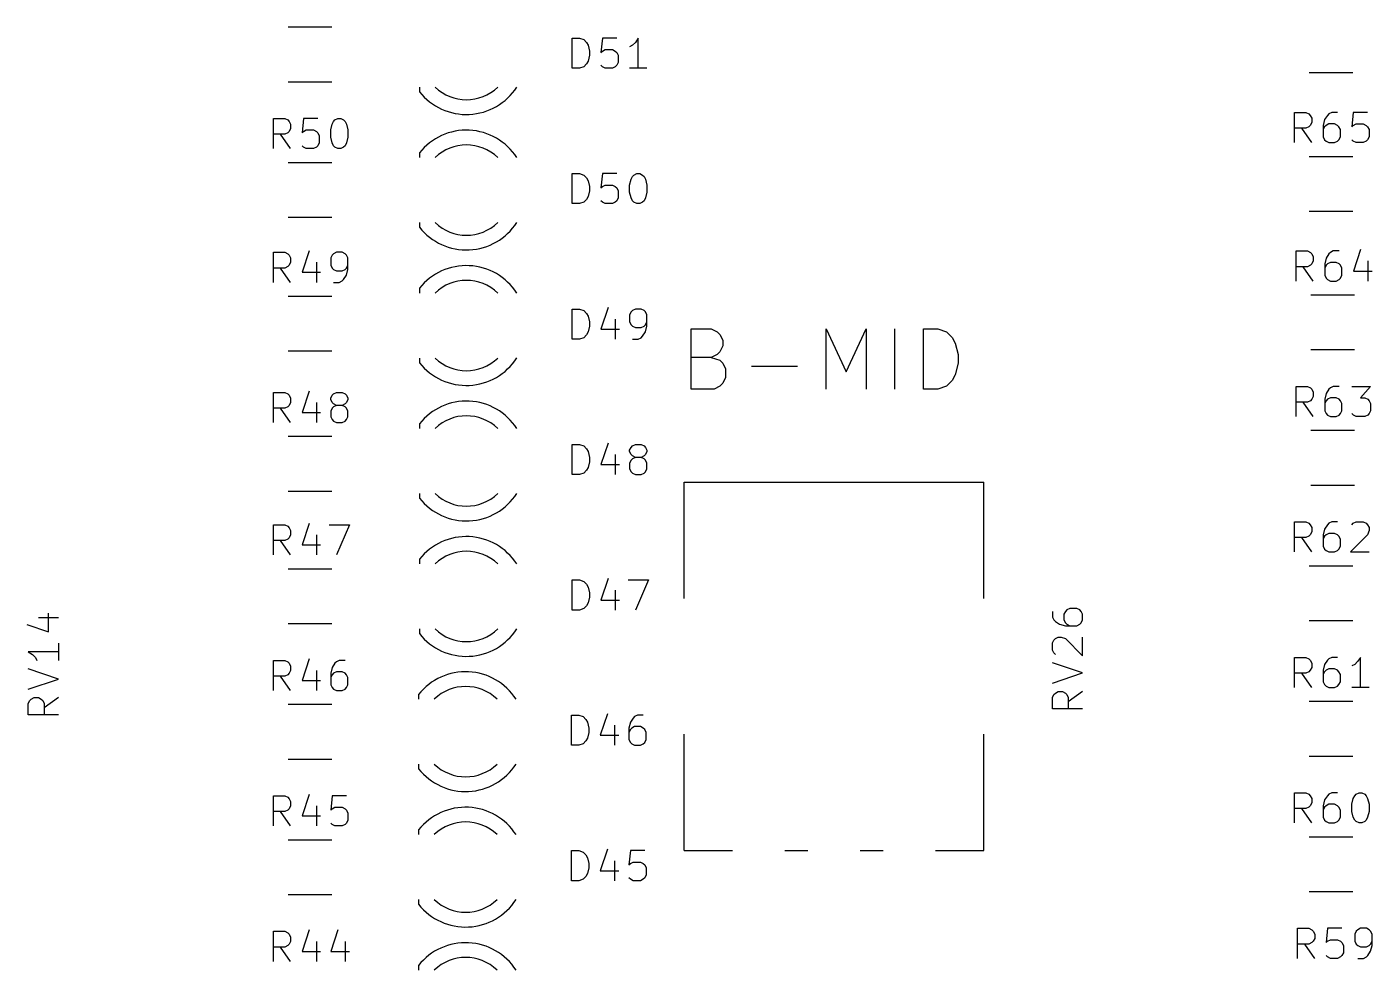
# Model space of a CAD drawing. Extents: x 119 to 479, y -311 to -46.
# Drawn here: x 256.2 to 300.86, y -146.52 to -115.19 of the extents above; entities that cross this region are included whole.
import ezdxf

# ---------------------------------------------------------------- set-up
doc = ezdxf.new("R2010")
doc.units = 0
doc.layers.add('BLACK', color=7, linetype='CONTINUOUS')

msp = doc.modelspace()

# ---------------------------------------------------------------- linework, layer by layer
at = {"layer": 'BLACK', "linetype": 'CONTINUOUS'}
for p, q in [((264.873, -115.19), (266.327, -115.19)), ((274.311, -116.562), (274.311, -115.562)), ((274.311, -115.562), (274.549, -115.562)), ((274.549, -115.562), (274.692, -115.61)), ((274.692, -115.61), (274.787, -115.705)), ((275.311, -115.562), (275.263, -116.039)), ((275.787, -115.562), (275.311, -115.562)), ((276.501, -115.562), (276.406, -115.705)), ((276.501, -116.562), (276.501, -115.562)), ((274.787, -115.705), (274.835, -115.8)), ((274.835, -115.8), (274.882, -115.991)), ((274.882, -115.991), (274.882, -116.134)), ((275.263, -116.039), (275.311, -115.991)), ((275.311, -115.991), (275.406, -115.943)), ((275.406, -115.943), (275.644, -115.943)), ((275.644, -115.943), (275.739, -115.991)), ((275.739, -115.991), (275.787, -116.039)), ((275.787, -116.039), (275.835, -116.134)), ((276.311, -115.8), (276.215, -115.848)), ((276.406, -115.705), (276.311, -115.8)), ((274.692, -116.515), (274.549, -116.562)), ((274.787, -116.42), (274.692, -116.515)), ((274.835, -116.324), (274.787, -116.42)), ((274.882, -116.134), (274.835, -116.324)), ((275.311, -116.515), (275.263, -116.467)), ((275.406, -116.562), (275.311, -116.515)), ((275.739, -116.515), (275.644, -116.562)), ((275.787, -116.467), (275.739, -116.515)), ((275.835, -116.372), (275.787, -116.467)), ((275.835, -116.134), (275.835, -116.372)), ((274.549, -116.562), (274.311, -116.562)), ((275.644, -116.562), (275.406, -116.562)), ((276.787, -116.562), (276.215, -116.562)), ((298.773, -116.71), (300.227, -116.71)), ((264.873, -117.01), (266.327, -117.01)), ((269.235, -117.19), (269.235, -117.346)), ((264.386, -119.232), (264.386, -118.232)), ((264.386, -118.232), (264.767, -118.232)), ((264.767, -118.232), (264.862, -118.28)), ((264.862, -118.28), (264.91, -118.328)), ((264.91, -118.328), (264.957, -118.423)), ((265.386, -118.232), (265.338, -118.709)), ((265.862, -118.232), (265.386, -118.232)), ((266.338, -118.423), (266.386, -118.328)), ((266.386, -118.328), (266.433, -118.28)), ((266.433, -118.28), (266.529, -118.232)), ((266.529, -118.232), (266.624, -118.232)), ((266.624, -118.232), (266.719, -118.28)), ((266.719, -118.28), (266.767, -118.328)), ((266.767, -118.328), (266.814, -118.423)), ((298.286, -119.032), (298.286, -118.032)), ((298.286, -118.032), (298.667, -118.032)), ((298.667, -118.032), (298.762, -118.08)), ((298.762, -118.08), (298.81, -118.128)), ((298.81, -118.128), (298.857, -118.223)), ((298.857, -118.223), (298.857, -118.366)), ((299.286, -118.27), (299.238, -118.461)), ((299.381, -118.128), (299.286, -118.27)), ((299.429, -118.08), (299.381, -118.128)), ((299.524, -118.032), (299.429, -118.08)), ((299.714, -118.032), (299.524, -118.032)), ((300.238, -118.032), (300.19, -118.509)), ((300.714, -118.032), (300.238, -118.032)), ((264.767, -118.756), (264.386, -118.756)), ((264.957, -119.232), (264.624, -118.756)), ((264.862, -118.709), (264.767, -118.756)), ((264.91, -118.661), (264.862, -118.709)), ((264.957, -118.566), (264.91, -118.661)), ((264.957, -118.423), (264.957, -118.566)), ((265.338, -118.709), (265.386, -118.661)), ((265.386, -118.661), (265.481, -118.613)), ((265.481, -118.613), (265.719, -118.613)), ((265.719, -118.613), (265.814, -118.661)), ((265.814, -118.661), (265.862, -118.709)), ((265.862, -118.709), (265.91, -118.804)), ((266.29, -118.613), (266.338, -118.423)), ((266.29, -118.851), (266.29, -118.613)), ((266.814, -118.423), (266.862, -118.613)), ((266.862, -118.613), (266.862, -118.851)), ((298.667, -118.556), (298.286, -118.556)), ((298.857, -119.032), (298.524, -118.556)), ((298.762, -118.509), (298.667, -118.556)), ((298.81, -118.461), (298.762, -118.509)), ((298.857, -118.366), (298.81, -118.461)), ((299.238, -118.461), (299.238, -118.842)), ((299.286, -118.509), (299.238, -118.604)), ((299.333, -118.461), (299.286, -118.509)), ((299.429, -118.413), (299.333, -118.461)), ((299.619, -118.413), (299.429, -118.413)), ((299.714, -118.461), (299.619, -118.413)), ((299.762, -118.509), (299.714, -118.461)), ((299.81, -118.604), (299.762, -118.509)), ((299.81, -118.842), (299.81, -118.604)), ((300.19, -118.509), (300.238, -118.461)), ((300.238, -118.461), (300.333, -118.413)), ((300.333, -118.413), (300.571, -118.413)), ((300.571, -118.413), (300.667, -118.461)), ((300.667, -118.461), (300.714, -118.509)), ((300.714, -118.509), (300.762, -118.604)), ((300.762, -118.604), (300.762, -118.842)), ((265.386, -119.185), (265.338, -119.137)), ((265.481, -119.232), (265.386, -119.185)), ((265.719, -119.232), (265.481, -119.232)), ((265.814, -119.185), (265.719, -119.232)), ((265.862, -119.137), (265.814, -119.185)), ((265.91, -119.042), (265.862, -119.137)), ((265.91, -118.804), (265.91, -119.042)), ((266.338, -119.042), (266.29, -118.851)), ((266.386, -119.137), (266.338, -119.042)), ((266.433, -119.185), (266.386, -119.137)), ((266.529, -119.232), (266.433, -119.185)), ((266.624, -119.232), (266.529, -119.232)), ((266.719, -119.185), (266.624, -119.232)), ((266.767, -119.137), (266.719, -119.185)), ((266.814, -119.042), (266.767, -119.137)), ((266.862, -118.851), (266.814, -119.042)), ((299.238, -118.842), (299.286, -118.937)), ((299.286, -118.937), (299.333, -118.985)), ((299.333, -118.985), (299.429, -119.032)), ((299.429, -119.032), (299.619, -119.032)), ((299.619, -119.032), (299.714, -118.985)), ((299.714, -118.985), (299.762, -118.937)), ((299.762, -118.937), (299.81, -118.842)), ((300.238, -118.985), (300.19, -118.937)), ((300.333, -119.032), (300.238, -118.985)), ((300.571, -119.032), (300.333, -119.032)), ((300.667, -118.985), (300.571, -119.032)), ((300.714, -118.937), (300.667, -118.985)), ((300.762, -118.842), (300.714, -118.937)), ((269.235, -119.374), (269.235, -119.53)), ((298.773, -119.49), (300.227, -119.49)), ((264.873, -119.69), (266.327, -119.69)), ((274.311, -121.062), (274.311, -120.062)), ((274.311, -120.062), (274.549, -120.062)), ((274.549, -120.062), (274.692, -120.11)), ((274.692, -120.11), (274.787, -120.205)), ((275.311, -120.062), (275.263, -120.539)), ((275.787, -120.062), (275.311, -120.062)), ((276.311, -120.158), (276.358, -120.11)), ((276.358, -120.11), (276.454, -120.062)), ((276.454, -120.062), (276.549, -120.062)), ((276.549, -120.062), (276.644, -120.11)), ((276.644, -120.11), (276.692, -120.158)), ((274.787, -120.205), (274.835, -120.3)), ((274.835, -120.3), (274.882, -120.491)), ((274.882, -120.491), (274.882, -120.634)), ((275.263, -120.539), (275.311, -120.491)), ((275.311, -120.491), (275.406, -120.443)), ((275.406, -120.443), (275.644, -120.443)), ((275.644, -120.443), (275.739, -120.491)), ((275.739, -120.491), (275.787, -120.539)), ((275.787, -120.539), (275.835, -120.634)), ((276.215, -120.443), (276.263, -120.253)), ((276.215, -120.681), (276.215, -120.443)), ((276.263, -120.253), (276.311, -120.158)), ((276.692, -120.158), (276.739, -120.253)), ((276.739, -120.253), (276.787, -120.443)), ((276.787, -120.443), (276.787, -120.681)), ((274.692, -121.015), (274.549, -121.062)), ((274.787, -120.92), (274.692, -121.015)), ((274.835, -120.824), (274.787, -120.92)), ((274.882, -120.634), (274.835, -120.824)), ((275.311, -121.015), (275.263, -120.967)), ((275.406, -121.062), (275.311, -121.015)), ((275.739, -121.015), (275.644, -121.062)), ((275.787, -120.967), (275.739, -121.015)), ((275.835, -120.872), (275.787, -120.967)), ((275.835, -120.634), (275.835, -120.872)), ((276.263, -120.872), (276.215, -120.681)), ((276.311, -120.967), (276.263, -120.872)), ((276.358, -121.015), (276.311, -120.967)), ((276.454, -121.062), (276.358, -121.015)), ((276.644, -121.015), (276.549, -121.062)), ((276.692, -120.967), (276.644, -121.015)), ((276.739, -120.872), (276.692, -120.967)), ((276.787, -120.681), (276.739, -120.872)), ((274.549, -121.062), (274.311, -121.062)), ((275.644, -121.062), (275.406, -121.062)), ((276.549, -121.062), (276.454, -121.062)), ((298.773, -121.31), (300.227, -121.31)), ((264.873, -121.51), (266.327, -121.51)), ((269.235, -121.69), (269.235, -121.846)), ((264.386, -123.676), (264.386, -122.676)), ((264.386, -122.676), (264.767, -122.676)), ((264.767, -122.676), (264.862, -122.724)), ((264.862, -122.724), (264.91, -122.771)), ((264.91, -122.771), (264.957, -122.866)), ((265.576, -122.628), (265.338, -123.343)), ((266.338, -122.771), (266.29, -122.866)), ((266.386, -122.724), (266.338, -122.771)), ((266.481, -122.676), (266.386, -122.724)), ((266.671, -122.676), (266.481, -122.676)), ((266.767, -122.724), (266.671, -122.676)), ((266.814, -122.771), (266.767, -122.724)), ((266.862, -122.866), (266.814, -122.771)), ((298.336, -123.632), (298.336, -122.632)), ((298.336, -122.632), (298.717, -122.632)), ((298.717, -122.632), (298.812, -122.68)), ((298.812, -122.68), (298.86, -122.728)), ((298.86, -122.728), (298.907, -122.823)), ((299.431, -122.728), (299.336, -122.87)), ((299.479, -122.68), (299.431, -122.728)), ((299.574, -122.632), (299.479, -122.68)), ((299.764, -122.632), (299.574, -122.632)), ((300.479, -122.585), (300.24, -123.299)), ((264.767, -123.2), (264.386, -123.2)), ((264.957, -123.676), (264.624, -123.2)), ((264.862, -123.152), (264.767, -123.2)), ((264.91, -123.104), (264.862, -123.152)), ((264.957, -123.009), (264.91, -123.104)), ((264.957, -122.866), (264.957, -123.009)), ((265.814, -123.009), (265.814, -123.676)), ((266.29, -122.866), (266.29, -123.104)), ((266.29, -123.104), (266.338, -123.2)), ((266.338, -123.2), (266.386, -123.247)), ((266.386, -123.247), (266.481, -123.295)), ((266.671, -123.295), (266.767, -123.247)), ((266.767, -123.247), (266.814, -123.2)), ((266.814, -123.2), (266.862, -123.104)), ((266.814, -123.438), (266.862, -123.247)), ((266.862, -123.247), (266.862, -122.866)), ((298.717, -123.156), (298.336, -123.156)), ((298.907, -123.632), (298.574, -123.156)), ((298.812, -123.109), (298.717, -123.156)), ((298.86, -123.061), (298.812, -123.109)), ((298.907, -122.966), (298.86, -123.061)), ((298.907, -122.823), (298.907, -122.966)), ((299.336, -122.87), (299.288, -123.061)), ((299.288, -123.061), (299.288, -123.442)), ((299.336, -123.109), (299.288, -123.204)), ((299.383, -123.061), (299.336, -123.109)), ((299.479, -123.013), (299.383, -123.061)), ((299.669, -123.013), (299.479, -123.013)), ((299.764, -123.061), (299.669, -123.013)), ((299.812, -123.109), (299.764, -123.061)), ((299.86, -123.204), (299.812, -123.109)), ((299.86, -123.442), (299.86, -123.204)), ((300.717, -122.966), (300.717, -123.632)), ((265.338, -123.343), (265.957, -123.343)), ((266.386, -123.676), (266.576, -123.676)), ((266.481, -123.295), (266.671, -123.295)), ((266.576, -123.676), (266.671, -123.628)), ((266.671, -123.628), (266.719, -123.581)), ((266.719, -123.581), (266.814, -123.438)), ((299.288, -123.442), (299.336, -123.537)), ((299.336, -123.537), (299.383, -123.585)), ((299.383, -123.585), (299.479, -123.632)), ((299.479, -123.632), (299.669, -123.632)), ((299.669, -123.632), (299.764, -123.585)), ((299.764, -123.585), (299.812, -123.537)), ((299.812, -123.537), (299.86, -123.442)), ((300.24, -123.299), (300.86, -123.299)), ((264.873, -124.134), (266.327, -124.134)), ((269.235, -123.874), (269.235, -124.03)), ((298.823, -124.09), (300.277, -124.09)), ((274.311, -125.562), (274.311, -124.562)), ((274.311, -124.562), (274.549, -124.562)), ((274.549, -124.562), (274.692, -124.61)), ((275.501, -124.515), (275.263, -125.229)), ((276.406, -124.562), (276.311, -124.61)), ((276.596, -124.562), (276.406, -124.562)), ((276.692, -124.61), (276.596, -124.562)), ((274.692, -124.61), (274.787, -124.705)), ((274.787, -124.705), (274.835, -124.8)), ((274.835, -124.8), (274.882, -124.991)), ((274.882, -124.991), (274.882, -125.134)), ((275.739, -124.896), (275.739, -125.562)), ((276.263, -124.658), (276.215, -124.753)), ((276.215, -124.753), (276.215, -124.991)), ((276.215, -124.991), (276.263, -125.086)), ((276.311, -124.61), (276.263, -124.658)), ((276.739, -124.658), (276.692, -124.61)), ((276.787, -124.753), (276.739, -124.658)), ((276.739, -125.086), (276.787, -124.991)), ((276.787, -125.134), (276.787, -124.753)), ((274.787, -125.42), (274.692, -125.515)), ((274.835, -125.324), (274.787, -125.42)), ((274.882, -125.134), (274.835, -125.324)), ((275.263, -125.229), (275.882, -125.229)), ((276.263, -125.086), (276.311, -125.134)), ((276.311, -125.134), (276.406, -125.181)), ((276.406, -125.181), (276.596, -125.181)), ((276.596, -125.181), (276.692, -125.134)), ((276.596, -125.515), (276.644, -125.467)), ((276.644, -125.467), (276.739, -125.324)), ((276.692, -125.134), (276.739, -125.086)), ((276.739, -125.324), (276.787, -125.134)), ((278.259, -127.219), (278.259, -125.219)), ((278.259, -125.219), (278.926, -125.219)), ((278.926, -125.219), (279.116, -125.314)), ((279.116, -125.314), (279.211, -125.409)), ((279.211, -125.409), (279.307, -125.6)), ((282.735, -127.219), (282.735, -125.219)), ((282.735, -125.219), (283.402, -126.647)), ((283.402, -126.647), (284.069, -125.219)), ((284.069, -125.219), (284.069, -127.219)), ((285.021, -127.219), (285.021, -125.219)), ((285.973, -127.219), (285.973, -125.219)), ((285.973, -125.219), (286.45, -125.219)), ((286.45, -125.219), (286.735, -125.314)), ((286.735, -125.314), (286.926, -125.504)), ((274.549, -125.562), (274.311, -125.562)), ((274.692, -125.515), (274.549, -125.562)), ((276.311, -125.562), (276.501, -125.562)), ((276.501, -125.562), (276.596, -125.515)), ((279.307, -125.79), (279.211, -125.981)), ((279.307, -125.6), (279.307, -125.79)), ((286.926, -125.504), (287.021, -125.695)), ((287.021, -125.695), (287.116, -126.076)), ((298.823, -125.91), (300.277, -125.91)), ((264.873, -125.954), (266.327, -125.954)), ((269.235, -126.19), (269.235, -126.346)), ((278.926, -126.171), (278.259, -126.171)), ((279.116, -126.076), (278.926, -126.171)), ((278.926, -126.171), (279.211, -126.266)), ((279.211, -125.981), (279.116, -126.076)), ((279.211, -126.266), (279.307, -126.362)), ((279.307, -126.362), (279.402, -126.552)), ((287.116, -126.362), (287.021, -126.743)), ((287.116, -126.076), (287.116, -126.362)), ((279.402, -126.552), (279.402, -126.838)), ((280.259, -126.457), (281.783, -126.457)), ((287.021, -126.743), (286.926, -126.933)), ((279.021, -127.219), (278.259, -127.219)), ((279.211, -127.124), (279.021, -127.219)), ((279.307, -127.028), (279.211, -127.124)), ((279.402, -126.838), (279.307, -127.028)), ((286.45, -127.219), (285.973, -127.219)), ((286.735, -127.124), (286.45, -127.219)), ((286.926, -126.933), (286.735, -127.124)), ((298.336, -128.132), (298.336, -127.132)), ((298.336, -127.132), (298.717, -127.132)), ((298.717, -127.132), (298.812, -127.18)), ((298.812, -127.18), (298.86, -127.228)), ((298.86, -127.228), (298.907, -127.323)), ((299.431, -127.228), (299.336, -127.37)), ((299.479, -127.18), (299.431, -127.228)), ((299.574, -127.132), (299.479, -127.18)), ((299.764, -127.132), (299.574, -127.132)), ((300.193, -127.132), (300.812, -127.132)), ((300.812, -127.132), (300.479, -127.513)), ((264.386, -128.332), (264.386, -127.332)), ((264.386, -127.332), (264.767, -127.332)), ((264.767, -127.332), (264.862, -127.38)), ((264.862, -127.38), (264.91, -127.428)), ((264.91, -127.428), (264.957, -127.523)), ((264.957, -127.666), (264.91, -127.761)), ((264.957, -127.523), (264.957, -127.666)), ((265.576, -127.285), (265.338, -127.999)), ((265.814, -127.666), (265.814, -128.332)), ((266.29, -127.523), (266.338, -127.428)), ((266.29, -127.57), (266.29, -127.523)), ((266.338, -127.666), (266.29, -127.57)), ((266.338, -127.428), (266.386, -127.38)), ((266.386, -127.713), (266.338, -127.666)), ((266.386, -127.38), (266.481, -127.332)), ((266.481, -127.761), (266.386, -127.713)), ((266.481, -127.332), (266.671, -127.332)), ((266.671, -127.332), (266.767, -127.38)), ((266.767, -127.713), (266.671, -127.761)), ((266.767, -127.38), (266.814, -127.428)), ((266.814, -127.666), (266.767, -127.713)), ((266.814, -127.428), (266.862, -127.523)), ((266.862, -127.57), (266.814, -127.666)), ((266.862, -127.523), (266.862, -127.57)), ((298.717, -127.656), (298.336, -127.656)), ((298.907, -128.132), (298.574, -127.656)), ((298.812, -127.609), (298.717, -127.656)), ((298.86, -127.561), (298.812, -127.609)), ((298.907, -127.466), (298.86, -127.561)), ((298.907, -127.323), (298.907, -127.466)), ((299.336, -127.37), (299.288, -127.561)), ((299.288, -127.561), (299.288, -127.942)), ((299.336, -127.609), (299.288, -127.704)), ((299.383, -127.561), (299.336, -127.609)), ((299.479, -127.513), (299.383, -127.561)), ((299.669, -127.513), (299.479, -127.513)), ((299.764, -127.561), (299.669, -127.513)), ((299.812, -127.609), (299.764, -127.561)), ((299.86, -127.704), (299.812, -127.609)), ((299.86, -127.942), (299.86, -127.704)), ((300.479, -127.513), (300.621, -127.513)), ((300.621, -127.513), (300.717, -127.561)), ((300.717, -127.561), (300.764, -127.609)), ((300.764, -127.609), (300.812, -127.704)), ((300.812, -127.704), (300.812, -127.942)), ((264.767, -127.856), (264.386, -127.856)), ((264.957, -128.332), (264.624, -127.856)), ((264.862, -127.809), (264.767, -127.856)), ((264.91, -127.761), (264.862, -127.809)), ((265.338, -127.999), (265.957, -127.999)), ((266.338, -127.856), (266.29, -127.951)), ((266.29, -127.951), (266.29, -128.142)), ((266.29, -128.142), (266.338, -128.237)), ((266.386, -127.809), (266.338, -127.856)), ((266.481, -127.761), (266.386, -127.809)), ((266.671, -127.761), (266.481, -127.761)), ((266.767, -127.809), (266.671, -127.761)), ((266.814, -127.856), (266.767, -127.809)), ((266.862, -127.951), (266.814, -127.856)), ((266.814, -128.237), (266.862, -128.142)), ((266.862, -128.142), (266.862, -127.951)), ((299.288, -127.942), (299.336, -128.037)), ((299.336, -128.037), (299.383, -128.085)), ((299.383, -128.085), (299.479, -128.132)), ((299.479, -128.132), (299.669, -128.132)), ((299.669, -128.132), (299.764, -128.085)), ((299.764, -128.085), (299.812, -128.037)), ((299.812, -128.037), (299.86, -127.942)), ((300.24, -128.085), (300.193, -128.037)), ((300.336, -128.132), (300.24, -128.085)), ((300.621, -128.132), (300.336, -128.132)), ((300.717, -128.085), (300.621, -128.132)), ((300.764, -128.037), (300.717, -128.085)), ((300.812, -127.942), (300.764, -128.037)), ((266.338, -128.237), (266.386, -128.285)), ((266.386, -128.285), (266.481, -128.332)), ((266.481, -128.332), (266.671, -128.332)), ((266.671, -128.332), (266.767, -128.285)), ((266.767, -128.285), (266.814, -128.237)), ((269.235, -128.374), (269.235, -128.53)), ((298.823, -128.59), (300.277, -128.59)), ((264.873, -128.79), (266.327, -128.79)), ((275.501, -129.015), (275.263, -129.729)), ((274.311, -130.062), (274.311, -129.062)), ((274.311, -129.062), (274.549, -129.062)), ((274.549, -129.062), (274.692, -129.11)), ((274.692, -129.11), (274.787, -129.205)), ((274.787, -129.205), (274.835, -129.3)), ((274.835, -129.3), (274.882, -129.491)), ((274.882, -129.491), (274.882, -129.634)), ((275.739, -129.396), (275.739, -130.062)), ((276.215, -129.253), (276.263, -129.158)), ((276.215, -129.3), (276.215, -129.253)), ((276.263, -129.396), (276.215, -129.3)), ((276.263, -129.158), (276.311, -129.11)), ((276.311, -129.443), (276.263, -129.396)), ((276.311, -129.11), (276.406, -129.062)), ((276.406, -129.491), (276.311, -129.443)), ((276.406, -129.491), (276.311, -129.539)), ((276.406, -129.062), (276.596, -129.062)), ((276.596, -129.491), (276.406, -129.491)), ((276.596, -129.062), (276.692, -129.11)), ((276.692, -129.443), (276.596, -129.491)), ((276.692, -129.539), (276.596, -129.491)), ((276.692, -129.11), (276.739, -129.158)), ((276.739, -129.396), (276.692, -129.443)), ((276.739, -129.158), (276.787, -129.253)), ((276.787, -129.3), (276.739, -129.396)), ((276.787, -129.253), (276.787, -129.3)), ((274.787, -129.92), (274.692, -130.015)), ((274.835, -129.824), (274.787, -129.92)), ((274.882, -129.634), (274.835, -129.824)), ((275.263, -129.729), (275.882, -129.729)), ((276.263, -129.586), (276.215, -129.681)), ((276.215, -129.681), (276.215, -129.872)), ((276.215, -129.872), (276.263, -129.967)), ((276.311, -129.539), (276.263, -129.586)), ((276.739, -129.586), (276.692, -129.539)), ((276.787, -129.681), (276.739, -129.586)), ((276.739, -129.967), (276.787, -129.872)), ((276.787, -129.872), (276.787, -129.681)), ((274.549, -130.062), (274.311, -130.062)), ((274.692, -130.015), (274.549, -130.062)), ((276.263, -129.967), (276.311, -130.015)), ((276.311, -130.015), (276.406, -130.062)), ((276.406, -130.062), (276.596, -130.062)), ((276.596, -130.062), (276.692, -130.015)), ((276.692, -130.015), (276.739, -129.967)), ((278.03, -134.175), (278.03, -130.31)), ((278.03, -130.31), (287.97, -130.31)), ((287.97, -134.175), (287.97, -130.31)), ((264.873, -130.61), (266.327, -130.61)), ((269.235, -130.69), (269.235, -130.846)), ((298.823, -130.41), (300.277, -130.41)), ((264.386, -132.732), (264.386, -131.732)), ((264.386, -131.732), (264.767, -131.732)), ((264.767, -131.732), (264.862, -131.78)), ((265.576, -131.685), (265.338, -132.399)), ((266.243, -131.732), (266.91, -131.732)), ((266.91, -131.732), (266.481, -132.732)), ((298.286, -132.632), (298.286, -131.632)), ((298.286, -131.632), (298.667, -131.632)), ((298.667, -131.632), (298.762, -131.68)), ((298.762, -131.68), (298.81, -131.728)), ((298.81, -131.728), (298.857, -131.823)), ((299.381, -131.728), (299.286, -131.87)), ((299.429, -131.68), (299.381, -131.728)), ((299.524, -131.632), (299.429, -131.68)), ((299.714, -131.632), (299.524, -131.632)), ((300.19, -131.728), (300.238, -131.68)), ((300.238, -131.68), (300.333, -131.632)), ((300.333, -131.632), (300.571, -131.632)), ((300.571, -131.632), (300.667, -131.68)), ((300.667, -131.68), (300.714, -131.728)), ((300.714, -131.728), (300.762, -131.823)), ((264.862, -131.78), (264.91, -131.828)), ((264.91, -132.161), (264.862, -132.209)), ((264.91, -131.828), (264.957, -131.923)), ((264.957, -132.066), (264.91, -132.161)), ((264.957, -131.923), (264.957, -132.066)), ((265.814, -132.066), (265.814, -132.732)), ((298.667, -132.156), (298.286, -132.156)), ((298.857, -132.632), (298.524, -132.156)), ((298.762, -132.109), (298.667, -132.156)), ((298.81, -132.061), (298.762, -132.109)), ((298.857, -131.966), (298.81, -132.061)), ((298.857, -131.823), (298.857, -131.966)), ((299.286, -131.87), (299.238, -132.061)), ((299.238, -132.061), (299.238, -132.442)), ((299.286, -132.109), (299.238, -132.204)), ((299.333, -132.061), (299.286, -132.109)), ((299.429, -132.013), (299.333, -132.061)), ((299.619, -132.013), (299.429, -132.013)), ((299.714, -132.061), (299.619, -132.013)), ((299.762, -132.109), (299.714, -132.061)), ((299.81, -132.204), (299.762, -132.109)), ((300.714, -132.061), (300.143, -132.632)), ((300.762, -131.918), (300.714, -132.061)), ((300.762, -131.823), (300.762, -131.918)), ((264.767, -132.256), (264.386, -132.256)), ((264.957, -132.732), (264.624, -132.256)), ((264.862, -132.209), (264.767, -132.256)), ((265.338, -132.399), (265.957, -132.399)), ((299.238, -132.442), (299.286, -132.537)), ((299.286, -132.537), (299.333, -132.585)), ((299.333, -132.585), (299.429, -132.632)), ((299.619, -132.632), (299.714, -132.585)), ((299.714, -132.585), (299.762, -132.537)), ((299.762, -132.537), (299.81, -132.442)), ((299.81, -132.442), (299.81, -132.204)), ((269.235, -132.874), (269.235, -133.03)), ((299.429, -132.632), (299.619, -132.632)), ((300.143, -132.632), (300.762, -132.632)), ((264.873, -133.19), (266.327, -133.19)), ((275.501, -133.515), (275.263, -134.229)), ((298.773, -133.09), (300.227, -133.09)), ((274.311, -134.562), (274.311, -133.562)), ((274.311, -133.562), (274.549, -133.562)), ((274.549, -133.562), (274.692, -133.61)), ((274.692, -133.61), (274.787, -133.705)), ((274.787, -133.705), (274.835, -133.8)), ((274.835, -133.8), (274.882, -133.991)), ((275.739, -133.896), (275.739, -134.562)), ((276.168, -133.562), (276.835, -133.562)), ((276.835, -133.562), (276.406, -134.562)), ((274.835, -134.324), (274.787, -134.42)), ((274.882, -134.134), (274.835, -134.324)), ((274.882, -133.991), (274.882, -134.134)), ((275.263, -134.229), (275.882, -134.229)), ((256.586, -134.805), (257.252, -134.805)), ((256.919, -135.281), (256.919, -134.662)), ((274.549, -134.562), (274.311, -134.562)), ((274.692, -134.515), (274.549, -134.562)), ((274.787, -134.42), (274.692, -134.515)), ((290.252, -134.605), (290.252, -134.795)), ((290.252, -134.795), (290.3, -134.89)), ((290.681, -134.605), (290.633, -134.7)), ((290.633, -134.7), (290.633, -134.89)), ((290.729, -134.557), (290.681, -134.605)), ((290.824, -134.51), (290.729, -134.557)), ((291.062, -134.51), (290.824, -134.51)), ((291.157, -134.557), (291.062, -134.51)), ((291.205, -134.605), (291.157, -134.557)), ((291.252, -134.7), (291.205, -134.605)), ((291.252, -134.89), (291.252, -134.7)), ((256.205, -135.043), (256.919, -135.281)), ((264.873, -135.01), (266.327, -135.01)), ((269.235, -135.19), (269.235, -135.346)), ((290.3, -134.89), (290.348, -134.938)), ((290.348, -134.938), (290.49, -135.033)), ((290.49, -135.033), (290.681, -135.081)), ((290.633, -134.89), (290.681, -134.986)), ((290.681, -134.986), (290.729, -135.033)), ((290.681, -135.081), (291.062, -135.081)), ((290.729, -135.033), (290.824, -135.081)), ((291.062, -135.081), (291.157, -135.033)), ((291.157, -135.033), (291.205, -134.986)), ((291.205, -134.986), (291.252, -134.89)), ((298.773, -134.91), (300.227, -134.91)), ((257.252, -135.662), (257.252, -136.233)), ((290.252, -135.652), (290.3, -135.557)), ((290.252, -135.89), (290.252, -135.652)), ((290.3, -135.557), (290.348, -135.51)), ((290.348, -135.51), (290.443, -135.462)), ((290.443, -135.462), (290.538, -135.462)), ((290.538, -135.462), (290.681, -135.51)), ((290.681, -135.51), (291.252, -136.081)), ((291.252, -136.081), (291.252, -135.462)), ((257.252, -135.948), (256.252, -135.948)), ((256.252, -135.948), (256.395, -136.043)), ((256.395, -136.043), (256.49, -136.138)), ((256.49, -136.138), (256.538, -136.233)), ((265.576, -136.185), (265.338, -136.899)), ((290.3, -135.986), (290.252, -135.89)), ((290.348, -136.033), (290.3, -135.986)), ((298.286, -137.132), (298.286, -136.132)), ((298.286, -136.132), (298.667, -136.132)), ((298.667, -136.132), (298.762, -136.18)), ((298.762, -136.18), (298.81, -136.228)), ((299.429, -136.18), (299.381, -136.228)), ((299.524, -136.132), (299.429, -136.18)), ((299.714, -136.132), (299.524, -136.132)), ((300.476, -136.132), (300.381, -136.275)), ((300.476, -137.132), (300.476, -136.132)), ((257.252, -136.852), (256.252, -136.519)), ((264.386, -137.232), (264.386, -136.232)), ((264.386, -136.232), (264.767, -136.232)), ((264.767, -136.232), (264.862, -136.28)), ((264.862, -136.28), (264.91, -136.328)), ((264.91, -136.328), (264.957, -136.423)), ((264.957, -136.566), (264.91, -136.661)), ((264.957, -136.423), (264.957, -136.566)), ((265.814, -136.566), (265.814, -137.232)), ((266.338, -136.47), (266.29, -136.661)), ((266.433, -136.328), (266.338, -136.47)), ((266.481, -136.613), (266.386, -136.661)), ((266.481, -136.28), (266.433, -136.328)), ((266.576, -136.232), (266.481, -136.28)), ((266.671, -136.613), (266.481, -136.613)), ((266.767, -136.232), (266.576, -136.232)), ((266.767, -136.661), (266.671, -136.613)), ((291.252, -136.652), (290.252, -136.319)), ((298.762, -136.609), (298.667, -136.656)), ((298.81, -136.561), (298.762, -136.609)), ((298.81, -136.228), (298.857, -136.323)), ((298.857, -136.466), (298.81, -136.561)), ((298.857, -136.323), (298.857, -136.466)), ((299.286, -136.37), (299.238, -136.561)), ((299.238, -136.561), (299.238, -136.942)), ((299.286, -136.609), (299.238, -136.704)), ((299.381, -136.228), (299.286, -136.37)), ((299.333, -136.561), (299.286, -136.609)), ((299.429, -136.513), (299.333, -136.561)), ((299.619, -136.513), (299.429, -136.513)), ((299.714, -136.561), (299.619, -136.513)), ((299.762, -136.609), (299.714, -136.561)), ((299.81, -136.704), (299.762, -136.609)), ((300.286, -136.37), (300.19, -136.418)), ((300.381, -136.275), (300.286, -136.37)), ((256.252, -137.186), (257.252, -136.852)), ((264.767, -136.756), (264.386, -136.756)), ((264.957, -137.232), (264.624, -136.756)), ((264.862, -136.709), (264.767, -136.756)), ((264.91, -136.661), (264.862, -136.709)), ((265.338, -136.899), (265.957, -136.899)), ((266.29, -136.661), (266.29, -137.042)), ((266.338, -136.709), (266.29, -136.804)), ((266.29, -137.042), (266.338, -137.137)), ((266.386, -136.661), (266.338, -136.709)), ((266.814, -136.709), (266.767, -136.661)), ((266.862, -136.804), (266.814, -136.709)), ((266.814, -137.137), (266.862, -137.042)), ((266.862, -137.042), (266.862, -136.804)), ((290.252, -136.986), (291.252, -136.652)), ((298.667, -136.656), (298.286, -136.656)), ((298.857, -137.132), (298.524, -136.656)), ((299.238, -136.942), (299.286, -137.037)), ((299.286, -137.037), (299.333, -137.085)), ((299.333, -137.085), (299.429, -137.132)), ((299.619, -137.132), (299.714, -137.085)), ((299.714, -137.085), (299.762, -137.037)), ((299.762, -137.037), (299.81, -136.942)), ((299.81, -136.942), (299.81, -136.704)), ((256.3, -137.567), (256.348, -137.519)), ((256.348, -137.519), (256.443, -137.471)), ((256.443, -137.471), (256.586, -137.471)), ((256.586, -137.471), (256.681, -137.519)), ((256.681, -137.519), (256.729, -137.567)), ((257.252, -137.471), (256.776, -137.805)), ((266.338, -137.137), (266.386, -137.185)), ((266.386, -137.185), (266.481, -137.232)), ((266.481, -137.232), (266.671, -137.232)), ((266.671, -137.232), (266.767, -137.185)), ((266.767, -137.185), (266.814, -137.137)), ((269.21, -137.364), (269.21, -137.52)), ((290.252, -137.462), (290.3, -137.367)), ((290.252, -137.843), (290.252, -137.462)), ((290.3, -137.367), (290.348, -137.319)), ((290.348, -137.319), (290.443, -137.271)), ((290.443, -137.271), (290.586, -137.271)), ((290.586, -137.271), (290.681, -137.319)), ((290.681, -137.319), (290.729, -137.367)), ((290.729, -137.367), (290.776, -137.462)), ((291.252, -137.271), (290.776, -137.605)), ((290.776, -137.462), (290.776, -137.843)), ((299.429, -137.132), (299.619, -137.132)), ((300.762, -137.132), (300.19, -137.132)), ((256.252, -137.662), (256.3, -137.567)), ((256.252, -138.043), (256.252, -137.662)), ((256.729, -137.567), (256.776, -137.662)), ((256.776, -137.662), (256.776, -138.043)), ((264.873, -137.69), (266.327, -137.69)), ((291.252, -137.843), (290.252, -137.843)), ((298.773, -137.59), (300.227, -137.59)), ((257.252, -138.043), (256.252, -138.043)), ((274.286, -139.052), (274.286, -138.052)), ((274.286, -138.052), (274.524, -138.052)), ((274.524, -138.052), (274.667, -138.1)), ((274.667, -138.1), (274.762, -138.195)), ((274.762, -138.195), (274.81, -138.29)), ((274.81, -138.29), (274.857, -138.481)), ((275.476, -138.005), (275.238, -138.719)), ((275.714, -138.386), (275.714, -139.052)), ((276.238, -138.29), (276.19, -138.481)), ((276.333, -138.148), (276.238, -138.29)), ((276.381, -138.433), (276.286, -138.481)), ((276.381, -138.1), (276.333, -138.148)), ((276.476, -138.052), (276.381, -138.1)), ((276.571, -138.433), (276.381, -138.433)), ((276.667, -138.052), (276.476, -138.052)), ((276.667, -138.481), (276.571, -138.433)), ((274.81, -138.814), (274.762, -138.91)), ((274.857, -138.624), (274.81, -138.814)), ((274.857, -138.481), (274.857, -138.624)), ((275.238, -138.719), (275.857, -138.719)), ((276.19, -138.481), (276.19, -138.862)), ((276.238, -138.529), (276.19, -138.624)), ((276.19, -138.862), (276.238, -138.957)), ((276.286, -138.481), (276.238, -138.529)), ((276.714, -138.529), (276.667, -138.481)), ((276.762, -138.624), (276.714, -138.529)), ((276.714, -138.957), (276.762, -138.862)), ((276.762, -138.862), (276.762, -138.624)), ((278.03, -142.55), (278.03, -138.685)), ((287.97, -142.55), (287.97, -138.685)), ((274.524, -139.052), (274.286, -139.052)), ((274.667, -139.005), (274.524, -139.052)), ((274.762, -138.91), (274.667, -139.005)), ((276.238, -138.957), (276.286, -139.005)), ((276.286, -139.005), (276.381, -139.052)), ((276.381, -139.052), (276.571, -139.052)), ((276.571, -139.052), (276.667, -139.005)), ((276.667, -139.005), (276.714, -138.957)), ((264.873, -139.51), (266.327, -139.51)), ((269.21, -139.68), (269.21, -139.836)), ((298.773, -139.41), (300.227, -139.41)), ((298.286, -141.632), (298.286, -140.632)), ((298.286, -140.632), (298.667, -140.632)), ((298.667, -140.632), (298.762, -140.68)), ((299.524, -140.632), (299.429, -140.68)), ((299.714, -140.632), (299.524, -140.632)), ((300.333, -140.68), (300.429, -140.632)), ((300.429, -140.632), (300.524, -140.632)), ((300.524, -140.632), (300.619, -140.68)), ((264.386, -141.732), (264.386, -140.732)), ((264.386, -140.732), (264.767, -140.732)), ((264.767, -140.732), (264.862, -140.78)), ((264.862, -140.78), (264.91, -140.828)), ((264.91, -140.828), (264.957, -140.923)), ((264.957, -141.066), (264.91, -141.161)), ((264.957, -140.923), (264.957, -141.066)), ((265.576, -140.685), (265.338, -141.399)), ((265.814, -141.066), (265.814, -141.732)), ((266.338, -140.732), (266.29, -141.209)), ((266.814, -140.732), (266.338, -140.732)), ((266.338, -141.161), (266.433, -141.113)), ((266.433, -141.113), (266.671, -141.113)), ((266.671, -141.113), (266.767, -141.161)), ((298.762, -141.109), (298.667, -141.156)), ((298.762, -140.68), (298.81, -140.728)), ((298.81, -141.061), (298.762, -141.109)), ((298.81, -140.728), (298.857, -140.823)), ((298.857, -140.966), (298.81, -141.061)), ((298.857, -140.823), (298.857, -140.966)), ((299.286, -140.87), (299.238, -141.061)), ((299.238, -141.061), (299.238, -141.442)), ((299.286, -141.109), (299.238, -141.204)), ((299.381, -140.728), (299.286, -140.87)), ((299.333, -141.061), (299.286, -141.109)), ((299.429, -141.013), (299.333, -141.061)), ((299.429, -140.68), (299.381, -140.728)), ((299.619, -141.013), (299.429, -141.013)), ((299.714, -141.061), (299.619, -141.013)), ((299.762, -141.109), (299.714, -141.061)), ((299.81, -141.204), (299.762, -141.109)), ((300.19, -141.013), (300.238, -140.823)), ((300.19, -141.251), (300.19, -141.013)), ((300.238, -140.823), (300.286, -140.728)), ((300.286, -140.728), (300.333, -140.68)), ((300.619, -140.68), (300.667, -140.728)), ((300.667, -140.728), (300.714, -140.823)), ((300.714, -140.823), (300.762, -141.013)), ((300.762, -141.013), (300.762, -141.251)), ((264.767, -141.256), (264.386, -141.256)), ((264.957, -141.732), (264.624, -141.256)), ((264.862, -141.209), (264.767, -141.256)), ((264.91, -141.161), (264.862, -141.209)), ((265.338, -141.399), (265.957, -141.399)), ((266.29, -141.209), (266.338, -141.161)), ((266.767, -141.161), (266.814, -141.209)), ((266.814, -141.209), (266.862, -141.304)), ((266.862, -141.542), (266.814, -141.637)), ((266.862, -141.304), (266.862, -141.542)), ((298.667, -141.156), (298.286, -141.156)), ((298.857, -141.632), (298.524, -141.156)), ((299.238, -141.442), (299.286, -141.537)), ((299.286, -141.537), (299.333, -141.585)), ((299.714, -141.585), (299.762, -141.537)), ((299.762, -141.537), (299.81, -141.442)), ((299.81, -141.442), (299.81, -141.204)), ((300.238, -141.442), (300.19, -141.251)), ((300.286, -141.537), (300.238, -141.442)), ((300.333, -141.585), (300.286, -141.537)), ((300.667, -141.537), (300.619, -141.585)), ((300.714, -141.442), (300.667, -141.537)), ((300.762, -141.251), (300.714, -141.442)), ((266.338, -141.685), (266.29, -141.637)), ((266.433, -141.732), (266.338, -141.685)), ((266.671, -141.732), (266.433, -141.732)), ((266.767, -141.685), (266.671, -141.732)), ((266.814, -141.637), (266.767, -141.685)), ((269.21, -141.864), (269.21, -142.02)), ((299.333, -141.585), (299.429, -141.632)), ((299.429, -141.632), (299.619, -141.632)), ((299.619, -141.632), (299.714, -141.585)), ((300.429, -141.632), (300.333, -141.585)), ((300.524, -141.632), (300.429, -141.632)), ((300.619, -141.585), (300.524, -141.632)), ((264.873, -142.19), (266.327, -142.19)), ((298.773, -142.09), (300.227, -142.09)), ((274.286, -143.552), (274.286, -142.552)), ((274.286, -142.552), (274.524, -142.552)), ((274.524, -142.552), (274.667, -142.6)), ((274.667, -142.6), (274.762, -142.695)), ((274.762, -142.695), (274.81, -142.79)), ((274.81, -142.79), (274.857, -142.981)), ((275.476, -142.505), (275.238, -143.219)), ((275.714, -142.886), (275.714, -143.552)), ((276.238, -142.552), (276.19, -143.029)), ((276.714, -142.552), (276.238, -142.552)), ((278.03, -142.55), (279.629, -142.55)), ((281.371, -142.55), (282.13, -142.55)), ((283.871, -142.55), (284.63, -142.55)), ((286.37, -142.55), (287.97, -142.55)), ((274.81, -143.314), (274.762, -143.41)), ((274.857, -143.124), (274.81, -143.314)), ((274.857, -142.981), (274.857, -143.124)), ((275.238, -143.219), (275.857, -143.219)), ((276.19, -143.029), (276.238, -142.981)), ((276.238, -142.981), (276.333, -142.933)), ((276.333, -142.933), (276.571, -142.933)), ((276.571, -142.933), (276.667, -142.981)), ((276.667, -142.981), (276.714, -143.029)), ((276.714, -143.029), (276.762, -143.124)), ((276.762, -143.124), (276.762, -143.362)), ((274.524, -143.552), (274.286, -143.552)), ((274.667, -143.505), (274.524, -143.552)), ((274.762, -143.41), (274.667, -143.505)), ((276.238, -143.505), (276.19, -143.457)), ((276.333, -143.552), (276.238, -143.505)), ((276.571, -143.552), (276.333, -143.552)), ((276.667, -143.505), (276.571, -143.552)), ((276.714, -143.457), (276.667, -143.505)), ((276.762, -143.362), (276.714, -143.457)), ((264.873, -144.01), (266.327, -144.01)), ((269.21, -144.18), (269.21, -144.336)), ((298.773, -143.91), (300.227, -143.91)), ((298.386, -146.132), (298.386, -145.132)), ((298.386, -145.132), (298.767, -145.132)), ((298.767, -145.132), (298.862, -145.18)), ((299.386, -145.132), (299.338, -145.609)), ((299.862, -145.132), (299.386, -145.132)), ((300.481, -145.132), (300.386, -145.18)), ((300.671, -145.132), (300.481, -145.132)), ((300.767, -145.18), (300.671, -145.132)), ((264.386, -146.232), (264.386, -145.232)), ((264.386, -145.232), (264.767, -145.232)), ((264.767, -145.232), (264.862, -145.28)), ((264.862, -145.28), (264.91, -145.328)), ((264.91, -145.328), (264.957, -145.423)), ((264.957, -145.566), (264.91, -145.661)), ((264.957, -145.423), (264.957, -145.566)), ((265.576, -145.185), (265.338, -145.899)), ((265.814, -145.566), (265.814, -146.232)), ((266.529, -145.185), (266.29, -145.899)), ((266.767, -145.566), (266.767, -146.232)), ((298.862, -145.18), (298.91, -145.228)), ((298.91, -145.561), (298.862, -145.609)), ((298.91, -145.228), (298.957, -145.323)), ((298.957, -145.466), (298.91, -145.561)), ((298.957, -145.323), (298.957, -145.466)), ((299.338, -145.609), (299.386, -145.561)), ((299.386, -145.561), (299.481, -145.513)), ((299.481, -145.513), (299.719, -145.513)), ((299.719, -145.513), (299.814, -145.561)), ((299.814, -145.561), (299.862, -145.609)), ((300.338, -145.228), (300.29, -145.323)), ((300.29, -145.323), (300.29, -145.561)), ((300.29, -145.561), (300.338, -145.656)), ((300.386, -145.18), (300.338, -145.228)), ((300.814, -145.228), (300.767, -145.18)), ((300.862, -145.323), (300.814, -145.228)), ((300.814, -145.656), (300.862, -145.561)), ((300.862, -145.704), (300.862, -145.323)), ((264.767, -145.756), (264.386, -145.756)), ((264.957, -146.232), (264.624, -145.756)), ((264.862, -145.709), (264.767, -145.756)), ((264.91, -145.661), (264.862, -145.709)), ((265.338, -145.899), (265.957, -145.899)), ((266.29, -145.899), (266.91, -145.899)), ((298.767, -145.656), (298.386, -145.656)), ((298.957, -146.132), (298.624, -145.656)), ((298.862, -145.609), (298.767, -145.656)), ((299.862, -145.609), (299.91, -145.704)), ((299.91, -145.942), (299.862, -146.037)), ((299.91, -145.704), (299.91, -145.942)), ((300.338, -145.656), (300.386, -145.704)), ((300.386, -145.704), (300.481, -145.751)), ((300.481, -145.751), (300.671, -145.751)), ((300.671, -145.751), (300.767, -145.704)), ((300.719, -146.037), (300.814, -145.894)), ((300.767, -145.704), (300.814, -145.656)), ((300.814, -145.894), (300.862, -145.704)), ((269.21, -146.364), (269.21, -146.52)), ((299.386, -146.085), (299.338, -146.037)), ((299.481, -146.132), (299.386, -146.085)), ((299.719, -146.132), (299.481, -146.132)), ((299.814, -146.085), (299.719, -146.132)), ((299.862, -146.037), (299.814, -146.085)), ((300.386, -146.132), (300.576, -146.132)), ((300.576, -146.132), (300.671, -146.085)), ((300.671, -146.085), (300.719, -146.037))]:
    msp.add_line(p, q, dxfattribs=at)
at = {"layer": 'BLACK'}
for centre, radius, start, end in [((270.795, -116.11), 1.99, -141.621, -32.8209), ((270.795, -116.11), 1.5, -133.946, -46.0455), ((270.795, -120.61), 1.99, 32.8209, 141.621), ((270.795, -120.61), 1.5, 46.0455, 133.946), ((270.795, -120.61), 1.99, -141.621, -32.8209), ((270.795, -120.61), 1.5, -133.946, -46.0455), ((270.795, -125.11), 1.99, 32.8209, 141.621), ((270.795, -125.11), 1.5, 46.0455, 133.946), ((270.795, -125.11), 1.99, -141.621, -32.8209), ((270.795, -125.11), 1.5, -133.946, -46.0455), ((270.795, -129.61), 1.99, 32.8209, 141.621), ((270.795, -129.61), 1.5, 46.0455, 133.946), ((270.795, -129.61), 1.99, -141.621, -32.8209), ((270.795, -129.61), 1.5, -133.946, -46.0455), ((270.795, -134.11), 1.99, 32.8209, 141.621), ((270.795, -134.11), 1.5, 46.0455, 133.946), ((270.795, -134.11), 1.99, -141.621, -32.8209), ((270.795, -134.11), 1.5, -133.946, -46.0455), ((270.77, -138.6), 1.99, 32.8209, 141.621), ((270.77, -138.6), 1.5, 46.0455, 133.946), ((270.77, -138.6), 1.99, -141.621, -32.8209), ((270.77, -138.6), 1.5, -133.946, -46.0455), ((270.77, -143.1), 1.99, 32.8209, 141.621), ((270.77, -143.1), 1.5, 46.0455, 133.946), ((270.77, -143.1), 1.99, -141.621, -32.8209), ((270.77, -143.1), 1.5, -133.946, -46.0455), ((270.77, -147.6), 1.99, 32.8209, 141.621), ((270.77, -147.6), 1.5, 46.0455, 133.946)]:
    msp.add_arc(centre, radius, start, end, dxfattribs=at)

doc.saveas('drawing.dxf')
